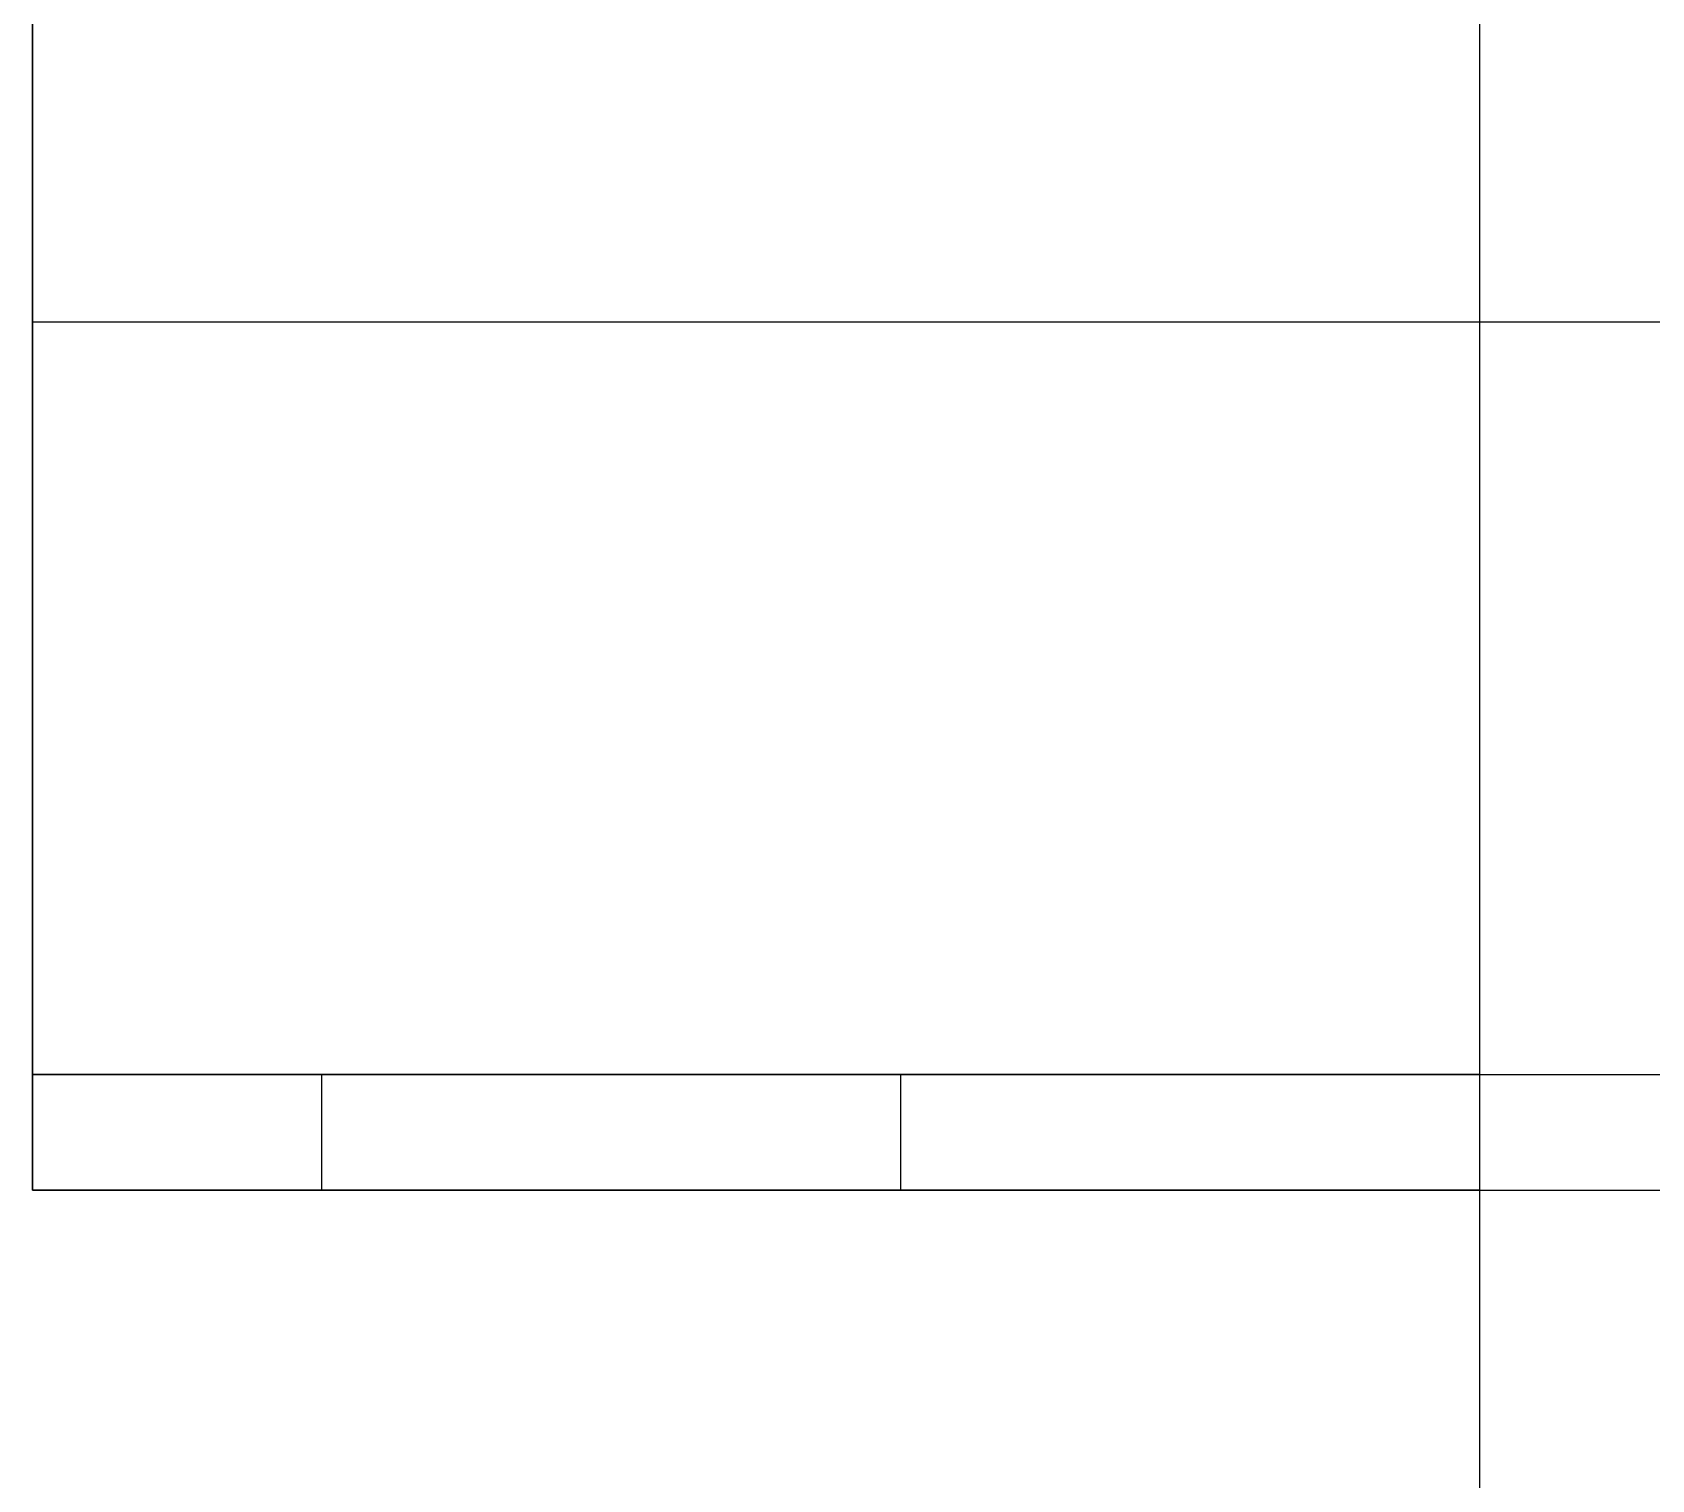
# Model space of a CAD drawing. Header units: millimetres. Extents: x 420 to 781, y -50 to 250.
# Drawn here: x 420 to 447.97, y 200 to 225 of the extents above; entities that cross this region are included whole.
import ezdxf

# ---------------------------------------------------------------- set-up
doc = ezdxf.new("R2010")
doc.units = ezdxf.units.MM
doc.header["$MEASUREMENT"] = 0
doc.layers.add('Default', color=178, linetype='Continuous', true_color=0x000000)

msp = doc.modelspace()

# ---------------------------------------------------------------- linework, layer by layer
at = {"layer": 'Default'}
for p, q in [((445, -50, -25), (445, 250, -25)), ((420, 205, -40), (420, 235, -40)), ((420, 235, -10), (420, 205, -10)), ((420, 233, -12), (420, 207, -12)), ((420, 207, -38), (420, 233, -38)), ((420, 220, -40), (510, 220, -40)), ((420, 220, -10), (510, 220, -10)), ((420, 220, -40), (420, 220, -38)), ((420, 220, -12), (420, 220, -10)), ((420, 220, -12), (510, 220, -12)), ((420, 220, -38), (510, 220, -38)), ((420, 207, -12), (510, 207, -12)), ((420, 207, -38), (510, 207, -38)), ((420, 207, -12), (420, 207, -38)), ((420, 205, -25), (420, 207, -25)), ((420, 207, -25), (425, 207, -25)), ((420.014, 207, -25.52), (420.002, 207, -25.174)), ((420.002, 207, -25.174), (420.002, 207, -24.826)), ((420.002, 207, -24.826), (420.014, 207, -24.48)), ((420.038, 207, -25.867), (420.014, 207, -25.52)), ((420.014, 207, -24.48), (420.038, 207, -24.133)), ((420.074, 207, -26.212), (420.038, 207, -25.867)), ((420.038, 207, -24.133), (420.074, 207, -23.788)), ((420.122, 207, -26.556), (420.074, 207, -26.212)), ((420.074, 207, -23.788), (420.122, 207, -23.444)), ((420.182, 207, -26.898), (420.122, 207, -26.556)), ((420.122, 207, -23.444), (420.182, 207, -23.102)), ((420.253, 207, -27.237), (420.182, 207, -26.898)), ((420.182, 207, -23.102), (420.253, 207, -22.763)), ((420.337, 207, -27.574), (420.253, 207, -27.237)), ((420.253, 207, -22.763), (420.337, 207, -22.426)), ((420.432, 207, -27.908), (420.337, 207, -27.574)), ((420.337, 207, -22.426), (420.432, 207, -22.092)), ((420.539, 207, -28.238), (420.432, 207, -27.908)), ((420.432, 207, -22.092), (420.539, 207, -21.762)), ((420.657, 207, -28.565), (420.539, 207, -28.238)), ((420.539, 207, -21.762), (420.657, 207, -21.435)), ((420.786, 207, -28.887), (420.657, 207, -28.565)), ((420.657, 207, -21.435), (420.786, 207, -21.113)), ((420.927, 207, -29.204), (420.786, 207, -28.887)), ((420.786, 207, -21.113), (420.927, 207, -20.796)), ((421.078, 207, -29.517), (420.927, 207, -29.204)), ((420.927, 207, -20.796), (421.078, 207, -20.483)), ((421.24, 207, -29.824), (421.078, 207, -29.517)), ((421.078, 207, -20.483), (421.24, 207, -20.176)), ((421.413, 207, -30.125), (421.24, 207, -29.824)), ((421.24, 207, -20.176), (421.413, 207, -19.875)), ((421.596, 207, -30.42), (421.413, 207, -30.125)), ((421.413, 207, -19.875), (421.596, 207, -19.58)), ((421.789, 207, -30.708), (421.596, 207, -30.42)), ((421.596, 207, -19.58), (421.789, 207, -19.292)), ((421.992, 207, -30.99), (421.789, 207, -30.708)), ((421.789, 207, -19.292), (421.992, 207, -19.01)), ((422.205, 207, -31.264), (421.992, 207, -30.99)), ((421.992, 207, -19.01), (422.205, 207, -18.736)), ((422.427, 207, -31.531), (422.205, 207, -31.264)), ((422.205, 207, -18.736), (422.427, 207, -18.469)), ((422.658, 207, -31.79), (422.427, 207, -31.531)), ((422.427, 207, -18.469), (422.658, 207, -18.21)), ((422.898, 207, -32.04), (422.658, 207, -31.79)), ((422.658, 207, -18.21), (422.898, 207, -17.96)), ((423.147, 207, -32.283), (422.898, 207, -32.04)), ((422.898, 207, -17.96), (423.147, 207, -17.717)), ((423.404, 207, -32.516), (423.147, 207, -32.283)), ((423.147, 207, -17.717), (423.404, 207, -17.484)), ((423.669, 207, -32.74), (423.404, 207, -32.516)), ((423.404, 207, -17.484), (423.669, 207, -17.26)), ((423.941, 207, -32.955), (423.669, 207, -32.74)), ((423.669, 207, -17.26), (423.941, 207, -17.045)), ((424.221, 207, -33.161), (423.941, 207, -32.955)), ((423.941, 207, -17.045), (424.221, 207, -16.839)), ((424.508, 207, -33.357), (424.221, 207, -33.161)), ((424.221, 207, -16.839), (424.508, 207, -16.643)), ((424.801, 207, -33.542), (424.508, 207, -33.357)), ((424.508, 207, -16.643), (424.801, 207, -16.458)), ((425.101, 207, -33.718), (424.801, 207, -33.542)), ((424.801, 207, -16.458), (425.101, 207, -16.282)), ((425, 205, -25), (425, 207, -25)), ((425.014, 207, -25.52), (425.002, 207, -25.174)), ((425.002, 207, -25.174), (425.002, 207, -24.826)), ((425.002, 207, -24.826), (425.014, 207, -24.48)), ((425.038, 207, -25.867), (425.014, 207, -25.52)), ((425.014, 207, -24.48), (425.038, 207, -24.133)), ((425.074, 207, -26.212), (425.038, 207, -25.867)), ((425.038, 207, -24.133), (425.074, 207, -23.788)), ((425.122, 207, -26.556), (425.074, 207, -26.212)), ((425.074, 207, -23.788), (425.122, 207, -23.444)), ((425.406, 207, -33.882), (425.101, 207, -33.718)), ((425.101, 207, -16.282), (425.406, 207, -16.118)), ((425.182, 207, -26.898), (425.122, 207, -26.556)), ((425.122, 207, -23.444), (425.182, 207, -23.102)), ((425.253, 207, -27.237), (425.182, 207, -26.898)), ((425.182, 207, -23.102), (425.253, 207, -22.763)), ((425.337, 207, -27.574), (425.253, 207, -27.237)), ((425.253, 207, -22.763), (425.337, 207, -22.426)), ((425.432, 207, -27.908), (425.337, 207, -27.574)), ((425.337, 207, -22.426), (425.432, 207, -22.092)), ((425.717, 207, -34.036), (425.406, 207, -33.882)), ((425.406, 207, -16.118), (425.717, 207, -15.964)), ((425.539, 207, -28.238), (425.432, 207, -27.908)), ((425.432, 207, -22.092), (425.539, 207, -21.762)), ((425.657, 207, -28.565), (425.539, 207, -28.238)), ((425.539, 207, -21.762), (425.657, 207, -21.435)), ((425.786, 207, -28.887), (425.657, 207, -28.565)), ((425.657, 207, -21.435), (425.786, 207, -21.113)), ((426.033, 207, -34.18), (425.717, 207, -34.036)), ((425.717, 207, -15.964), (426.033, 207, -15.82)), ((425.927, 207, -29.204), (425.786, 207, -28.887)), ((425.786, 207, -21.113), (425.927, 207, -20.796)), ((426.078, 207, -29.517), (425.927, 207, -29.204)), ((425.927, 207, -20.796), (426.078, 207, -20.483)), ((426.354, 207, -34.312), (426.033, 207, -34.18)), ((426.033, 207, -15.82), (426.354, 207, -15.688)), ((426.24, 207, -29.824), (426.078, 207, -29.517)), ((426.078, 207, -20.483), (426.24, 207, -20.176)), ((426.413, 207, -30.125), (426.24, 207, -29.824)), ((426.24, 207, -20.176), (426.413, 207, -19.875)), ((426.68, 207, -34.433), (426.354, 207, -34.312)), ((426.354, 207, -15.688), (426.68, 207, -15.567)), ((426.596, 207, -30.42), (426.413, 207, -30.125)), ((426.413, 207, -19.875), (426.596, 207, -19.58)), ((426.789, 207, -30.708), (426.596, 207, -30.42)), ((426.596, 207, -19.58), (426.789, 207, -19.292)), ((427.009, 207, -34.542), (426.68, 207, -34.433)), ((426.68, 207, -15.567), (427.009, 207, -15.458)), ((426.992, 207, -30.99), (426.789, 207, -30.708)), ((426.789, 207, -19.292), (426.992, 207, -19.01)), ((427.205, 207, -31.264), (426.992, 207, -30.99)), ((426.992, 207, -19.01), (427.205, 207, -18.736)), ((427.342, 207, -34.64), (427.009, 207, -34.542)), ((427.009, 207, -15.458), (427.342, 207, -15.36)), ((427.427, 207, -31.531), (427.205, 207, -31.264)), ((427.205, 207, -18.736), (427.427, 207, -18.469)), ((427.678, 207, -34.727), (427.342, 207, -34.64)), ((427.342, 207, -15.36), (427.678, 207, -15.273)), ((427.658, 207, -31.79), (427.427, 207, -31.531)), ((427.427, 207, -18.469), (427.658, 207, -18.21)), ((427.898, 207, -32.04), (427.658, 207, -31.79)), ((427.658, 207, -18.21), (427.898, 207, -17.96)), ((428.017, 207, -34.801), (427.678, 207, -34.727)), ((427.678, 207, -15.273), (428.017, 207, -15.199)), ((428.147, 207, -32.283), (427.898, 207, -32.04)), ((427.898, 207, -17.96), (428.147, 207, -17.717)), ((428.359, 207, -34.864), (428.017, 207, -34.801)), ((428.017, 207, -15.199), (428.359, 207, -15.136)), ((428.404, 207, -32.516), (428.147, 207, -32.283)), ((428.147, 207, -17.717), (428.404, 207, -17.484)), ((428.702, 207, -34.915), (428.359, 207, -34.864)), ((428.359, 207, -15.136), (428.702, 207, -15.085)), ((428.669, 207, -32.74), (428.404, 207, -32.516)), ((428.404, 207, -17.484), (428.669, 207, -17.26)), ((428.941, 207, -32.955), (428.669, 207, -32.74)), ((428.669, 207, -17.26), (428.941, 207, -17.045)), ((429.047, 207, -34.954), (428.702, 207, -34.915)), ((428.702, 207, -15.085), (429.047, 207, -15.046)), ((429.221, 207, -33.161), (428.941, 207, -32.955)), ((428.941, 207, -17.045), (429.221, 207, -16.839)), ((429.393, 207, -34.982), (429.047, 207, -34.954)), ((429.047, 207, -15.046), (429.393, 207, -15.018)), ((429.508, 207, -33.357), (429.221, 207, -33.161)), ((429.221, 207, -16.839), (429.508, 207, -16.643)), ((429.74, 207, -34.997), (429.393, 207, -34.982)), ((429.393, 207, -15.018), (429.74, 207, -15.003)), ((429.801, 207, -33.542), (429.508, 207, -33.357)), ((429.508, 207, -16.643), (429.801, 207, -16.458)), ((430.087, 207, -35), (429.74, 207, -34.997)), ((429.74, 207, -15.003), (430.087, 207, -15)), ((430.101, 207, -33.718), (429.801, 207, -33.542)), ((429.801, 207, -16.458), (430.101, 207, -16.282)), ((430.434, 207, -34.991), (430.087, 207, -35)), ((430.087, 207, -15), (430.434, 207, -15.009)), ((430.406, 207, -33.882), (430.101, 207, -33.718)), ((430.101, 207, -16.282), (430.406, 207, -16.118)), ((430.717, 207, -34.036), (430.406, 207, -33.882)), ((430.406, 207, -16.118), (430.717, 207, -15.964)), ((430.78, 207, -34.97), (430.434, 207, -34.991)), ((430.434, 207, -15.009), (430.78, 207, -15.03)), ((431.033, 207, -34.18), (430.717, 207, -34.036)), ((430.717, 207, -15.964), (431.033, 207, -15.82)), ((431.126, 207, -34.936), (430.78, 207, -34.97)), ((430.78, 207, -15.03), (431.126, 207, -15.064)), ((431.354, 207, -34.312), (431.033, 207, -34.18)), ((431.033, 207, -15.82), (431.354, 207, -15.688)), ((431.47, 207, -34.891), (431.126, 207, -34.936)), ((431.126, 207, -15.064), (431.47, 207, -15.109)), ((431.68, 207, -34.433), (431.354, 207, -34.312)), ((431.354, 207, -15.688), (431.68, 207, -15.567)), ((431.812, 207, -34.834), (431.47, 207, -34.891)), ((431.47, 207, -15.109), (431.812, 207, -15.166)), ((432.009, 207, -34.542), (431.68, 207, -34.433)), ((431.68, 207, -15.567), (432.009, 207, -15.458)), ((432.153, 207, -34.766), (431.812, 207, -34.834)), ((431.812, 207, -15.166), (432.153, 207, -15.234)), ((432.342, 207, -34.64), (432.009, 207, -34.542)), ((432.009, 207, -15.458), (432.342, 207, -15.36)), ((432.49, 207, -34.685), (432.153, 207, -34.766)), ((432.153, 207, -15.234), (432.49, 207, -15.315)), ((432.678, 207, -34.727), (432.342, 207, -34.64)), ((432.342, 207, -15.36), (432.678, 207, -15.273)), ((432.825, 207, -34.593), (432.49, 207, -34.685)), ((432.49, 207, -15.315), (432.825, 207, -15.407)), ((433.017, 207, -34.801), (432.678, 207, -34.727)), ((432.678, 207, -15.273), (433.017, 207, -15.199)), ((433.156, 207, -34.489), (432.825, 207, -34.593)), ((432.825, 207, -15.407), (433.156, 207, -15.511)), ((433.359, 207, -34.864), (433.017, 207, -34.801)), ((433.017, 207, -15.199), (433.359, 207, -15.136)), ((433.484, 207, -34.374), (433.156, 207, -34.489)), ((433.156, 207, -15.511), (433.484, 207, -15.626)), ((433.702, 207, -34.915), (433.359, 207, -34.864)), ((433.359, 207, -15.136), (433.702, 207, -15.085)), ((433.807, 207, -34.247), (433.484, 207, -34.374)), ((433.484, 207, -15.626), (433.807, 207, -15.753)), ((434.047, 207, -34.954), (433.702, 207, -34.915)), ((433.702, 207, -15.085), (434.047, 207, -15.046)), ((434.125, 207, -34.109), (433.807, 207, -34.247)), ((433.807, 207, -15.753), (434.125, 207, -15.891)), ((434.393, 207, -34.982), (434.047, 207, -34.954)), ((434.047, 207, -15.046), (434.393, 207, -15.018)), ((434.439, 207, -33.961), (434.125, 207, -34.109)), ((434.125, 207, -15.891), (434.439, 207, -16.039)), ((434.74, 207, -34.997), (434.393, 207, -34.982)), ((434.393, 207, -15.018), (434.74, 207, -15.003)), ((434.747, 207, -33.801), (434.439, 207, -33.961)), ((434.439, 207, -16.039), (434.747, 207, -16.199)), ((435.087, 207, -35), (434.74, 207, -34.997)), ((434.74, 207, -15.003), (435.087, 207, -15)), ((435.05, 207, -33.631), (434.747, 207, -33.801)), ((434.747, 207, -16.199), (435.05, 207, -16.369)), ((435, 205, -35), (435, 207, -35)), ((435, 205, -15), (435, 207, -15)), ((435.347, 207, -33.451), (435.05, 207, -33.631)), ((435.05, 207, -16.369), (435.347, 207, -16.549)), ((435.434, 207, -34.991), (435.087, 207, -35)), ((435.087, 207, -15), (435.434, 207, -15.009)), ((435.637, 207, -33.26), (435.347, 207, -33.451)), ((435.347, 207, -16.549), (435.637, 207, -16.74)), ((435.78, 207, -34.97), (435.434, 207, -34.991)), ((435.434, 207, -15.009), (435.78, 207, -15.03)), ((435.92, 207, -33.059), (435.637, 207, -33.26)), ((435.637, 207, -16.74), (435.92, 207, -16.941)), ((436.126, 207, -34.936), (435.78, 207, -34.97)), ((435.78, 207, -15.03), (436.126, 207, -15.064)), ((436.196, 207, -32.849), (435.92, 207, -33.059)), ((435.92, 207, -16.941), (436.196, 207, -17.151)), ((436.47, 207, -34.891), (436.126, 207, -34.936)), ((436.126, 207, -15.064), (436.47, 207, -15.109)), ((436.465, 207, -32.629), (436.196, 207, -32.849)), ((436.196, 207, -17.151), (436.465, 207, -17.371)), ((436.726, 207, -32.4), (436.465, 207, -32.629)), ((436.465, 207, -17.371), (436.726, 207, -17.6)), ((436.812, 207, -34.834), (436.47, 207, -34.891)), ((436.47, 207, -15.109), (436.812, 207, -15.166)), ((436.978, 207, -32.163), (436.726, 207, -32.4)), ((436.726, 207, -17.6), (436.978, 207, -17.837)), ((437.153, 207, -34.766), (436.812, 207, -34.834)), ((436.812, 207, -15.166), (437.153, 207, -15.234)), ((437.223, 207, -31.916), (436.978, 207, -32.163)), ((436.978, 207, -17.837), (437.223, 207, -18.084)), ((437.49, 207, -34.685), (437.153, 207, -34.766)), ((437.153, 207, -15.234), (437.49, 207, -15.315)), ((437.458, 207, -31.661), (437.223, 207, -31.916)), ((437.223, 207, -18.084), (437.458, 207, -18.339)), ((437.685, 207, -31.398), (437.458, 207, -31.661)), ((437.458, 207, -18.339), (437.685, 207, -18.602)), ((437.825, 207, -34.593), (437.49, 207, -34.685)), ((437.49, 207, -15.315), (437.825, 207, -15.407)), ((437.903, 207, -31.128), (437.685, 207, -31.398)), ((437.685, 207, -18.602), (437.903, 207, -18.872)), ((438.156, 207, -34.489), (437.825, 207, -34.593)), ((437.825, 207, -15.407), (438.156, 207, -15.511)), ((438.111, 207, -30.85), (437.903, 207, -31.128)), ((437.903, 207, -18.872), (438.111, 207, -19.15)), ((438.309, 207, -30.565), (438.111, 207, -30.85)), ((438.111, 207, -19.15), (438.309, 207, -19.435)), ((438.484, 207, -34.374), (438.156, 207, -34.489)), ((438.156, 207, -15.511), (438.484, 207, -15.626)), ((438.497, 207, -30.273), (438.309, 207, -30.565)), ((438.309, 207, -19.435), (438.497, 207, -19.727)), ((438.807, 207, -34.247), (438.484, 207, -34.374)), ((438.484, 207, -15.626), (438.807, 207, -15.753)), ((438.675, 207, -29.975), (438.497, 207, -30.273)), ((438.497, 207, -19.727), (438.675, 207, -20.025)), ((438.842, 207, -29.671), (438.675, 207, -29.975)), ((438.675, 207, -20.025), (438.842, 207, -20.329)), ((439.125, 207, -34.109), (438.807, 207, -34.247)), ((438.807, 207, -15.753), (439.125, 207, -15.891)), ((438.999, 207, -29.361), (438.842, 207, -29.671)), ((438.842, 207, -20.329), (438.999, 207, -20.639)), ((439.145, 207, -29.046), (438.999, 207, -29.361)), ((438.999, 207, -20.639), (439.145, 207, -20.954)), ((439.439, 207, -33.961), (439.125, 207, -34.109)), ((439.125, 207, -15.891), (439.439, 207, -16.039)), ((439.28, 207, -28.726), (439.145, 207, -29.046)), ((439.145, 207, -20.954), (439.28, 207, -21.274)), ((439.404, 207, -28.402), (439.28, 207, -28.726)), ((439.28, 207, -21.274), (439.404, 207, -21.598)), ((439.516, 207, -28.074), (439.404, 207, -28.402)), ((439.404, 207, -21.598), (439.516, 207, -21.926)), ((439.747, 207, -33.801), (439.439, 207, -33.961)), ((439.439, 207, -16.039), (439.747, 207, -16.199)), ((439.617, 207, -27.742), (439.516, 207, -28.074)), ((439.516, 207, -21.926), (439.617, 207, -22.258)), ((439.706, 207, -27.406), (439.617, 207, -27.742)), ((439.617, 207, -22.258), (439.706, 207, -22.594)), ((439.784, 207, -27.068), (439.706, 207, -27.406)), ((439.706, 207, -22.594), (439.784, 207, -22.932)), ((440.05, 207, -33.631), (439.747, 207, -33.801)), ((439.747, 207, -16.199), (440.05, 207, -16.369)), ((439.85, 207, -26.727), (439.784, 207, -27.068)), ((439.784, 207, -22.932), (439.85, 207, -23.273)), ((439.904, 207, -26.384), (439.85, 207, -26.727)), ((439.85, 207, -23.273), (439.904, 207, -23.616)), ((439.946, 207, -26.04), (439.904, 207, -26.384)), ((439.904, 207, -23.616), (439.946, 207, -23.96)), ((439.976, 207, -25.694), (439.946, 207, -26.04)), ((439.946, 207, -23.96), (439.976, 207, -24.306)), ((439.994, 207, -25.347), (439.976, 207, -25.694)), ((439.976, 207, -24.306), (439.994, 207, -24.653)), ((440, 207, -25), (439.994, 207, -25.347)), ((439.994, 207, -24.653), (440, 207, -25)), ((440.347, 207, -33.451), (440.05, 207, -33.631)), ((440.05, 207, -16.369), (440.347, 207, -16.549)), ((440.637, 207, -33.26), (440.347, 207, -33.451)), ((440.347, 207, -16.549), (440.637, 207, -16.74)), ((440.92, 207, -33.059), (440.637, 207, -33.26)), ((440.637, 207, -16.74), (440.92, 207, -16.941)), ((441.196, 207, -32.849), (440.92, 207, -33.059)), ((440.92, 207, -16.941), (441.196, 207, -17.151)), ((441.465, 207, -32.629), (441.196, 207, -32.849)), ((441.196, 207, -17.151), (441.465, 207, -17.371)), ((441.726, 207, -32.4), (441.465, 207, -32.629)), ((441.465, 207, -17.371), (441.726, 207, -17.6)), ((441.978, 207, -32.163), (441.726, 207, -32.4)), ((441.726, 207, -17.6), (441.978, 207, -17.837)), ((442.223, 207, -31.916), (441.978, 207, -32.163)), ((441.978, 207, -17.837), (442.223, 207, -18.084)), ((442.458, 207, -31.661), (442.223, 207, -31.916)), ((442.223, 207, -18.084), (442.458, 207, -18.339)), ((442.685, 207, -31.398), (442.458, 207, -31.661)), ((442.458, 207, -18.339), (442.685, 207, -18.602)), ((442.903, 207, -31.128), (442.685, 207, -31.398)), ((442.685, 207, -18.602), (442.903, 207, -18.872)), ((443.111, 207, -30.85), (442.903, 207, -31.128)), ((442.903, 207, -18.872), (443.111, 207, -19.15)), ((443.309, 207, -30.565), (443.111, 207, -30.85)), ((443.111, 207, -19.15), (443.309, 207, -19.435)), ((443.497, 207, -30.273), (443.309, 207, -30.565)), ((443.309, 207, -19.435), (443.497, 207, -19.727)), ((443.675, 207, -29.975), (443.497, 207, -30.273)), ((443.497, 207, -19.727), (443.675, 207, -20.025)), ((443.842, 207, -29.671), (443.675, 207, -29.975)), ((443.675, 207, -20.025), (443.842, 207, -20.329)), ((443.999, 207, -29.361), (443.842, 207, -29.671)), ((443.842, 207, -20.329), (443.999, 207, -20.639)), ((444.145, 207, -29.046), (443.999, 207, -29.361)), ((443.999, 207, -20.639), (444.145, 207, -20.954)), ((444.28, 207, -28.726), (444.145, 207, -29.046)), ((444.145, 207, -20.954), (444.28, 207, -21.274)), ((444.404, 207, -28.402), (444.28, 207, -28.726)), ((444.28, 207, -21.274), (444.404, 207, -21.598)), ((444.516, 207, -28.074), (444.404, 207, -28.402)), ((444.404, 207, -21.598), (444.516, 207, -21.926)), ((444.617, 207, -27.742), (444.516, 207, -28.074)), ((444.516, 207, -21.926), (444.617, 207, -22.258)), ((444.706, 207, -27.406), (444.617, 207, -27.742)), ((444.617, 207, -22.258), (444.706, 207, -22.594)), ((444.784, 207, -27.068), (444.706, 207, -27.406)), ((444.706, 207, -22.594), (444.784, 207, -22.932)), ((444.85, 207, -26.727), (444.784, 207, -27.068)), ((444.784, 207, -22.932), (444.85, 207, -23.273)), ((444.904, 207, -26.384), (444.85, 207, -26.727)), ((444.85, 207, -23.273), (444.904, 207, -23.616)), ((444.946, 207, -26.04), (444.904, 207, -26.384)), ((444.904, 207, -23.616), (444.946, 207, -23.96)), ((444.976, 207, -25.694), (444.946, 207, -26.04)), ((444.946, 207, -23.96), (444.976, 207, -24.306)), ((444.994, 207, -25.347), (444.976, 207, -25.694)), ((444.976, 207, -24.306), (444.994, 207, -24.653)), ((445, 207, -25), (444.994, 207, -25.347)), ((444.994, 207, -24.653), (445, 207, -25)), ((445, 205, -25), (445, 207, -25)), ((445, 207, -25), (510, 207, -25)), ((420, 205, -40), (510, 205, -40)), ((420, 205, -10), (510, 205, -10)), ((420, 205, -10), (420, 205, -40)), ((420, 205, -25), (425, 205, -25)), ((420.014, 205, -25.52), (420.002, 205, -25.174)), ((420.002, 205, -25.174), (420.002, 205, -24.826)), ((420.002, 205, -24.826), (420.014, 205, -24.48)), ((420.038, 205, -25.867), (420.014, 205, -25.52)), ((420.014, 205, -24.48), (420.038, 205, -24.133)), ((420.074, 205, -26.212), (420.038, 205, -25.867)), ((420.038, 205, -24.133), (420.074, 205, -23.788)), ((420.122, 205, -26.556), (420.074, 205, -26.212)), ((420.074, 205, -23.788), (420.122, 205, -23.444)), ((420.182, 205, -26.898), (420.122, 205, -26.556)), ((420.122, 205, -23.444), (420.182, 205, -23.102)), ((420.253, 205, -27.237), (420.182, 205, -26.898)), ((420.182, 205, -23.102), (420.253, 205, -22.763)), ((420.337, 205, -27.574), (420.253, 205, -27.237)), ((420.253, 205, -22.763), (420.337, 205, -22.426)), ((420.432, 205, -27.908), (420.337, 205, -27.574)), ((420.337, 205, -22.426), (420.432, 205, -22.092)), ((420.539, 205, -28.238), (420.432, 205, -27.908)), ((420.432, 205, -22.092), (420.539, 205, -21.762)), ((420.657, 205, -28.565), (420.539, 205, -28.238)), ((420.539, 205, -21.762), (420.657, 205, -21.435)), ((420.786, 205, -28.887), (420.657, 205, -28.565)), ((420.657, 205, -21.435), (420.786, 205, -21.113)), ((420.927, 205, -29.204), (420.786, 205, -28.887)), ((420.786, 205, -21.113), (420.927, 205, -20.796)), ((421.078, 205, -29.517), (420.927, 205, -29.204)), ((420.927, 205, -20.796), (421.078, 205, -20.483)), ((421.24, 205, -29.824), (421.078, 205, -29.517)), ((421.078, 205, -20.483), (421.24, 205, -20.176)), ((421.413, 205, -30.125), (421.24, 205, -29.824)), ((421.24, 205, -20.176), (421.413, 205, -19.875)), ((421.596, 205, -30.42), (421.413, 205, -30.125)), ((421.413, 205, -19.875), (421.596, 205, -19.58)), ((421.789, 205, -30.708), (421.596, 205, -30.42)), ((421.596, 205, -19.58), (421.789, 205, -19.292)), ((421.992, 205, -30.99), (421.789, 205, -30.708)), ((421.789, 205, -19.292), (421.992, 205, -19.01)), ((422.205, 205, -31.264), (421.992, 205, -30.99)), ((421.992, 205, -19.01), (422.205, 205, -18.736)), ((422.427, 205, -31.531), (422.205, 205, -31.264)), ((422.205, 205, -18.736), (422.427, 205, -18.469)), ((422.658, 205, -31.79), (422.427, 205, -31.531)), ((422.427, 205, -18.469), (422.658, 205, -18.21)), ((422.898, 205, -32.04), (422.658, 205, -31.79)), ((422.658, 205, -18.21), (422.898, 205, -17.96)), ((423.147, 205, -32.283), (422.898, 205, -32.04)), ((422.898, 205, -17.96), (423.147, 205, -17.717)), ((423.404, 205, -32.516), (423.147, 205, -32.283)), ((423.147, 205, -17.717), (423.404, 205, -17.484)), ((423.669, 205, -32.74), (423.404, 205, -32.516)), ((423.404, 205, -17.484), (423.669, 205, -17.26)), ((423.941, 205, -32.955), (423.669, 205, -32.74)), ((423.669, 205, -17.26), (423.941, 205, -17.045)), ((424.221, 205, -33.161), (423.941, 205, -32.955)), ((423.941, 205, -17.045), (424.221, 205, -16.839)), ((424.508, 205, -33.357), (424.221, 205, -33.161)), ((424.221, 205, -16.839), (424.508, 205, -16.643)), ((424.801, 205, -33.542), (424.508, 205, -33.357)), ((424.508, 205, -16.643), (424.801, 205, -16.458)), ((425.101, 205, -33.718), (424.801, 205, -33.542)), ((424.801, 205, -16.458), (425.101, 205, -16.282)), ((425.014, 205, -25.52), (425.002, 205, -25.174)), ((425.002, 205, -25.174), (425.002, 205, -24.826)), ((425.002, 205, -24.826), (425.014, 205, -24.48)), ((425.038, 205, -25.867), (425.014, 205, -25.52)), ((425.014, 205, -24.48), (425.038, 205, -24.133)), ((425.074, 205, -26.212), (425.038, 205, -25.867)), ((425.038, 205, -24.133), (425.074, 205, -23.788)), ((425.122, 205, -26.556), (425.074, 205, -26.212)), ((425.074, 205, -23.788), (425.122, 205, -23.444)), ((425.406, 205, -33.882), (425.101, 205, -33.718)), ((425.101, 205, -16.282), (425.406, 205, -16.118)), ((425.182, 205, -26.898), (425.122, 205, -26.556)), ((425.122, 205, -23.444), (425.182, 205, -23.102)), ((425.253, 205, -27.237), (425.182, 205, -26.898)), ((425.182, 205, -23.102), (425.253, 205, -22.763)), ((425.337, 205, -27.574), (425.253, 205, -27.237)), ((425.253, 205, -22.763), (425.337, 205, -22.426)), ((425.432, 205, -27.908), (425.337, 205, -27.574)), ((425.337, 205, -22.426), (425.432, 205, -22.092)), ((425.717, 205, -34.036), (425.406, 205, -33.882)), ((425.406, 205, -16.118), (425.717, 205, -15.964)), ((425.539, 205, -28.238), (425.432, 205, -27.908)), ((425.432, 205, -22.092), (425.539, 205, -21.762)), ((425.657, 205, -28.565), (425.539, 205, -28.238)), ((425.539, 205, -21.762), (425.657, 205, -21.435)), ((425.786, 205, -28.887), (425.657, 205, -28.565)), ((425.657, 205, -21.435), (425.786, 205, -21.113)), ((426.033, 205, -34.18), (425.717, 205, -34.036)), ((425.717, 205, -15.964), (426.033, 205, -15.82)), ((425.927, 205, -29.204), (425.786, 205, -28.887)), ((425.786, 205, -21.113), (425.927, 205, -20.796)), ((426.078, 205, -29.517), (425.927, 205, -29.204)), ((425.927, 205, -20.796), (426.078, 205, -20.483)), ((426.354, 205, -34.312), (426.033, 205, -34.18)), ((426.033, 205, -15.82), (426.354, 205, -15.688)), ((426.24, 205, -29.824), (426.078, 205, -29.517)), ((426.078, 205, -20.483), (426.24, 205, -20.176)), ((426.413, 205, -30.125), (426.24, 205, -29.824)), ((426.24, 205, -20.176), (426.413, 205, -19.875)), ((426.68, 205, -34.433), (426.354, 205, -34.312)), ((426.354, 205, -15.688), (426.68, 205, -15.567)), ((426.596, 205, -30.42), (426.413, 205, -30.125)), ((426.413, 205, -19.875), (426.596, 205, -19.58)), ((426.789, 205, -30.708), (426.596, 205, -30.42)), ((426.596, 205, -19.58), (426.789, 205, -19.292)), ((427.009, 205, -34.542), (426.68, 205, -34.433)), ((426.68, 205, -15.567), (427.009, 205, -15.458)), ((426.992, 205, -30.99), (426.789, 205, -30.708)), ((426.789, 205, -19.292), (426.992, 205, -19.01)), ((427.205, 205, -31.264), (426.992, 205, -30.99)), ((426.992, 205, -19.01), (427.205, 205, -18.736)), ((427.342, 205, -34.64), (427.009, 205, -34.542)), ((427.009, 205, -15.458), (427.342, 205, -15.36)), ((427.427, 205, -31.531), (427.205, 205, -31.264)), ((427.205, 205, -18.736), (427.427, 205, -18.469)), ((427.678, 205, -34.727), (427.342, 205, -34.64)), ((427.342, 205, -15.36), (427.678, 205, -15.273)), ((427.658, 205, -31.79), (427.427, 205, -31.531)), ((427.427, 205, -18.469), (427.658, 205, -18.21)), ((427.898, 205, -32.04), (427.658, 205, -31.79)), ((427.658, 205, -18.21), (427.898, 205, -17.96)), ((428.017, 205, -34.801), (427.678, 205, -34.727)), ((427.678, 205, -15.273), (428.017, 205, -15.199)), ((428.147, 205, -32.283), (427.898, 205, -32.04)), ((427.898, 205, -17.96), (428.147, 205, -17.717)), ((428.359, 205, -34.864), (428.017, 205, -34.801)), ((428.017, 205, -15.199), (428.359, 205, -15.136)), ((428.404, 205, -32.516), (428.147, 205, -32.283)), ((428.147, 205, -17.717), (428.404, 205, -17.484)), ((428.702, 205, -34.915), (428.359, 205, -34.864)), ((428.359, 205, -15.136), (428.702, 205, -15.085)), ((428.669, 205, -32.74), (428.404, 205, -32.516)), ((428.404, 205, -17.484), (428.669, 205, -17.26)), ((428.941, 205, -32.955), (428.669, 205, -32.74)), ((428.669, 205, -17.26), (428.941, 205, -17.045)), ((429.047, 205, -34.954), (428.702, 205, -34.915)), ((428.702, 205, -15.085), (429.047, 205, -15.046)), ((429.221, 205, -33.161), (428.941, 205, -32.955)), ((428.941, 205, -17.045), (429.221, 205, -16.839)), ((429.393, 205, -34.982), (429.047, 205, -34.954)), ((429.047, 205, -15.046), (429.393, 205, -15.018)), ((429.508, 205, -33.357), (429.221, 205, -33.161)), ((429.221, 205, -16.839), (429.508, 205, -16.643)), ((429.74, 205, -34.997), (429.393, 205, -34.982)), ((429.393, 205, -15.018), (429.74, 205, -15.003)), ((429.801, 205, -33.542), (429.508, 205, -33.357)), ((429.508, 205, -16.643), (429.801, 205, -16.458)), ((430.087, 205, -35), (429.74, 205, -34.997)), ((429.74, 205, -15.003), (430.087, 205, -15)), ((430.101, 205, -33.718), (429.801, 205, -33.542)), ((429.801, 205, -16.458), (430.101, 205, -16.282)), ((430.434, 205, -34.991), (430.087, 205, -35)), ((430.087, 205, -15), (430.434, 205, -15.009)), ((430.406, 205, -33.882), (430.101, 205, -33.718)), ((430.101, 205, -16.282), (430.406, 205, -16.118)), ((430.717, 205, -34.036), (430.406, 205, -33.882)), ((430.406, 205, -16.118), (430.717, 205, -15.964)), ((430.78, 205, -34.97), (430.434, 205, -34.991)), ((430.434, 205, -15.009), (430.78, 205, -15.03)), ((431.033, 205, -34.18), (430.717, 205, -34.036)), ((430.717, 205, -15.964), (431.033, 205, -15.82)), ((431.126, 205, -34.936), (430.78, 205, -34.97)), ((430.78, 205, -15.03), (431.126, 205, -15.064)), ((431.354, 205, -34.312), (431.033, 205, -34.18)), ((431.033, 205, -15.82), (431.354, 205, -15.688)), ((431.47, 205, -34.891), (431.126, 205, -34.936)), ((431.126, 205, -15.064), (431.47, 205, -15.109)), ((431.68, 205, -34.433), (431.354, 205, -34.312)), ((431.354, 205, -15.688), (431.68, 205, -15.567)), ((431.812, 205, -34.834), (431.47, 205, -34.891)), ((431.47, 205, -15.109), (431.812, 205, -15.166)), ((432.009, 205, -34.542), (431.68, 205, -34.433)), ((431.68, 205, -15.567), (432.009, 205, -15.458)), ((432.153, 205, -34.766), (431.812, 205, -34.834)), ((431.812, 205, -15.166), (432.153, 205, -15.234)), ((432.342, 205, -34.64), (432.009, 205, -34.542)), ((432.009, 205, -15.458), (432.342, 205, -15.36)), ((432.49, 205, -34.685), (432.153, 205, -34.766)), ((432.153, 205, -15.234), (432.49, 205, -15.315)), ((432.678, 205, -34.727), (432.342, 205, -34.64)), ((432.342, 205, -15.36), (432.678, 205, -15.273)), ((432.825, 205, -34.593), (432.49, 205, -34.685)), ((432.49, 205, -15.315), (432.825, 205, -15.407)), ((433.017, 205, -34.801), (432.678, 205, -34.727)), ((432.678, 205, -15.273), (433.017, 205, -15.199)), ((433.156, 205, -34.489), (432.825, 205, -34.593)), ((432.825, 205, -15.407), (433.156, 205, -15.511)), ((433.359, 205, -34.864), (433.017, 205, -34.801)), ((433.017, 205, -15.199), (433.359, 205, -15.136)), ((433.484, 205, -34.374), (433.156, 205, -34.489)), ((433.156, 205, -15.511), (433.484, 205, -15.626)), ((433.702, 205, -34.915), (433.359, 205, -34.864)), ((433.359, 205, -15.136), (433.702, 205, -15.085)), ((433.807, 205, -34.247), (433.484, 205, -34.374)), ((433.484, 205, -15.626), (433.807, 205, -15.753)), ((434.047, 205, -34.954), (433.702, 205, -34.915)), ((433.702, 205, -15.085), (434.047, 205, -15.046)), ((434.125, 205, -34.109), (433.807, 205, -34.247)), ((433.807, 205, -15.753), (434.125, 205, -15.891)), ((434.393, 205, -34.982), (434.047, 205, -34.954)), ((434.047, 205, -15.046), (434.393, 205, -15.018)), ((434.439, 205, -33.961), (434.125, 205, -34.109)), ((434.125, 205, -15.891), (434.439, 205, -16.039)), ((434.74, 205, -34.997), (434.393, 205, -34.982)), ((434.393, 205, -15.018), (434.74, 205, -15.003)), ((434.747, 205, -33.801), (434.439, 205, -33.961)), ((434.439, 205, -16.039), (434.747, 205, -16.199)), ((435.087, 205, -35), (434.74, 205, -34.997)), ((434.74, 205, -15.003), (435.087, 205, -15)), ((435.05, 205, -33.631), (434.747, 205, -33.801)), ((434.747, 205, -16.199), (435.05, 205, -16.369)), ((435.347, 205, -33.451), (435.05, 205, -33.631)), ((435.05, 205, -16.369), (435.347, 205, -16.549)), ((435.434, 205, -34.991), (435.087, 205, -35)), ((435.087, 205, -15), (435.434, 205, -15.009)), ((435.637, 205, -33.26), (435.347, 205, -33.451)), ((435.347, 205, -16.549), (435.637, 205, -16.74)), ((435.78, 205, -34.97), (435.434, 205, -34.991)), ((435.434, 205, -15.009), (435.78, 205, -15.03)), ((435.92, 205, -33.059), (435.637, 205, -33.26)), ((435.637, 205, -16.74), (435.92, 205, -16.941)), ((436.126, 205, -34.936), (435.78, 205, -34.97)), ((435.78, 205, -15.03), (436.126, 205, -15.064)), ((436.196, 205, -32.849), (435.92, 205, -33.059)), ((435.92, 205, -16.941), (436.196, 205, -17.151)), ((436.47, 205, -34.891), (436.126, 205, -34.936)), ((436.126, 205, -15.064), (436.47, 205, -15.109)), ((436.465, 205, -32.629), (436.196, 205, -32.849)), ((436.196, 205, -17.151), (436.465, 205, -17.371)), ((436.726, 205, -32.4), (436.465, 205, -32.629)), ((436.465, 205, -17.371), (436.726, 205, -17.6)), ((436.812, 205, -34.834), (436.47, 205, -34.891)), ((436.47, 205, -15.109), (436.812, 205, -15.166)), ((436.978, 205, -32.163), (436.726, 205, -32.4)), ((436.726, 205, -17.6), (436.978, 205, -17.837)), ((437.153, 205, -34.766), (436.812, 205, -34.834)), ((436.812, 205, -15.166), (437.153, 205, -15.234)), ((437.223, 205, -31.916), (436.978, 205, -32.163)), ((436.978, 205, -17.837), (437.223, 205, -18.084)), ((437.49, 205, -34.685), (437.153, 205, -34.766)), ((437.153, 205, -15.234), (437.49, 205, -15.315)), ((437.458, 205, -31.661), (437.223, 205, -31.916)), ((437.223, 205, -18.084), (437.458, 205, -18.339)), ((437.685, 205, -31.398), (437.458, 205, -31.661)), ((437.458, 205, -18.339), (437.685, 205, -18.602)), ((437.825, 205, -34.593), (437.49, 205, -34.685)), ((437.49, 205, -15.315), (437.825, 205, -15.407)), ((437.903, 205, -31.128), (437.685, 205, -31.398)), ((437.685, 205, -18.602), (437.903, 205, -18.872)), ((438.156, 205, -34.489), (437.825, 205, -34.593)), ((437.825, 205, -15.407), (438.156, 205, -15.511)), ((438.111, 205, -30.85), (437.903, 205, -31.128)), ((437.903, 205, -18.872), (438.111, 205, -19.15)), ((438.309, 205, -30.565), (438.111, 205, -30.85)), ((438.111, 205, -19.15), (438.309, 205, -19.435)), ((438.484, 205, -34.374), (438.156, 205, -34.489)), ((438.156, 205, -15.511), (438.484, 205, -15.626)), ((438.497, 205, -30.273), (438.309, 205, -30.565)), ((438.309, 205, -19.435), (438.497, 205, -19.727)), ((438.807, 205, -34.247), (438.484, 205, -34.374)), ((438.484, 205, -15.626), (438.807, 205, -15.753)), ((438.675, 205, -29.975), (438.497, 205, -30.273)), ((438.497, 205, -19.727), (438.675, 205, -20.025)), ((438.842, 205, -29.671), (438.675, 205, -29.975)), ((438.675, 205, -20.025), (438.842, 205, -20.329)), ((439.125, 205, -34.109), (438.807, 205, -34.247)), ((438.807, 205, -15.753), (439.125, 205, -15.891)), ((438.999, 205, -29.361), (438.842, 205, -29.671)), ((438.842, 205, -20.329), (438.999, 205, -20.639)), ((439.145, 205, -29.046), (438.999, 205, -29.361)), ((438.999, 205, -20.639), (439.145, 205, -20.954)), ((439.439, 205, -33.961), (439.125, 205, -34.109)), ((439.125, 205, -15.891), (439.439, 205, -16.039)), ((439.28, 205, -28.726), (439.145, 205, -29.046)), ((439.145, 205, -20.954), (439.28, 205, -21.274)), ((439.404, 205, -28.402), (439.28, 205, -28.726)), ((439.28, 205, -21.274), (439.404, 205, -21.598)), ((439.516, 205, -28.074), (439.404, 205, -28.402)), ((439.404, 205, -21.598), (439.516, 205, -21.926)), ((439.747, 205, -33.801), (439.439, 205, -33.961)), ((439.439, 205, -16.039), (439.747, 205, -16.199)), ((439.617, 205, -27.742), (439.516, 205, -28.074)), ((439.516, 205, -21.926), (439.617, 205, -22.258)), ((439.706, 205, -27.406), (439.617, 205, -27.742)), ((439.617, 205, -22.258), (439.706, 205, -22.594)), ((439.784, 205, -27.068), (439.706, 205, -27.406)), ((439.706, 205, -22.594), (439.784, 205, -22.932)), ((440.05, 205, -33.631), (439.747, 205, -33.801)), ((439.747, 205, -16.199), (440.05, 205, -16.369)), ((439.85, 205, -26.727), (439.784, 205, -27.068)), ((439.784, 205, -22.932), (439.85, 205, -23.273)), ((439.904, 205, -26.384), (439.85, 205, -26.727)), ((439.85, 205, -23.273), (439.904, 205, -23.616)), ((439.946, 205, -26.04), (439.904, 205, -26.384)), ((439.904, 205, -23.616), (439.946, 205, -23.96)), ((439.976, 205, -25.694), (439.946, 205, -26.04)), ((439.946, 205, -23.96), (439.976, 205, -24.306)), ((439.994, 205, -25.347), (439.976, 205, -25.694)), ((439.976, 205, -24.306), (439.994, 205, -24.653)), ((440, 205, -25), (439.994, 205, -25.347)), ((439.994, 205, -24.653), (440, 205, -25)), ((440.347, 205, -33.451), (440.05, 205, -33.631)), ((440.05, 205, -16.369), (440.347, 205, -16.549)), ((440.637, 205, -33.26), (440.347, 205, -33.451)), ((440.347, 205, -16.549), (440.637, 205, -16.74)), ((440.92, 205, -33.059), (440.637, 205, -33.26)), ((440.637, 205, -16.74), (440.92, 205, -16.941)), ((441.196, 205, -32.849), (440.92, 205, -33.059)), ((440.92, 205, -16.941), (441.196, 205, -17.151)), ((441.465, 205, -32.629), (441.196, 205, -32.849)), ((441.196, 205, -17.151), (441.465, 205, -17.371)), ((441.726, 205, -32.4), (441.465, 205, -32.629)), ((441.465, 205, -17.371), (441.726, 205, -17.6)), ((441.978, 205, -32.163), (441.726, 205, -32.4)), ((441.726, 205, -17.6), (441.978, 205, -17.837)), ((442.223, 205, -31.916), (441.978, 205, -32.163)), ((441.978, 205, -17.837), (442.223, 205, -18.084)), ((442.458, 205, -31.661), (442.223, 205, -31.916)), ((442.223, 205, -18.084), (442.458, 205, -18.339)), ((442.685, 205, -31.398), (442.458, 205, -31.661)), ((442.458, 205, -18.339), (442.685, 205, -18.602)), ((442.903, 205, -31.128), (442.685, 205, -31.398)), ((442.685, 205, -18.602), (442.903, 205, -18.872)), ((443.111, 205, -30.85), (442.903, 205, -31.128)), ((442.903, 205, -18.872), (443.111, 205, -19.15)), ((443.309, 205, -30.565), (443.111, 205, -30.85)), ((443.111, 205, -19.15), (443.309, 205, -19.435)), ((443.497, 205, -30.273), (443.309, 205, -30.565)), ((443.309, 205, -19.435), (443.497, 205, -19.727)), ((443.675, 205, -29.975), (443.497, 205, -30.273)), ((443.497, 205, -19.727), (443.675, 205, -20.025)), ((443.842, 205, -29.671), (443.675, 205, -29.975)), ((443.675, 205, -20.025), (443.842, 205, -20.329)), ((443.999, 205, -29.361), (443.842, 205, -29.671)), ((443.842, 205, -20.329), (443.999, 205, -20.639)), ((444.145, 205, -29.046), (443.999, 205, -29.361)), ((443.999, 205, -20.639), (444.145, 205, -20.954)), ((444.28, 205, -28.726), (444.145, 205, -29.046)), ((444.145, 205, -20.954), (444.28, 205, -21.274)), ((444.404, 205, -28.402), (444.28, 205, -28.726)), ((444.28, 205, -21.274), (444.404, 205, -21.598)), ((444.516, 205, -28.074), (444.404, 205, -28.402)), ((444.404, 205, -21.598), (444.516, 205, -21.926)), ((444.617, 205, -27.742), (444.516, 205, -28.074)), ((444.516, 205, -21.926), (444.617, 205, -22.258)), ((444.706, 205, -27.406), (444.617, 205, -27.742)), ((444.617, 205, -22.258), (444.706, 205, -22.594)), ((444.784, 205, -27.068), (444.706, 205, -27.406)), ((444.706, 205, -22.594), (444.784, 205, -22.932)), ((444.85, 205, -26.727), (444.784, 205, -27.068)), ((444.784, 205, -22.932), (444.85, 205, -23.273)), ((444.904, 205, -26.384), (444.85, 205, -26.727)), ((444.85, 205, -23.273), (444.904, 205, -23.616)), ((444.946, 205, -26.04), (444.904, 205, -26.384)), ((444.904, 205, -23.616), (444.946, 205, -23.96)), ((444.976, 205, -25.694), (444.946, 205, -26.04)), ((444.946, 205, -23.96), (444.976, 205, -24.306)), ((444.994, 205, -25.347), (444.976, 205, -25.694)), ((444.976, 205, -24.306), (444.994, 205, -24.653)), ((445, 205, -25), (444.994, 205, -25.347)), ((444.994, 205, -24.653), (445, 205, -25)), ((445, 205, -25), (510, 205, -25)), ((445, 205, 30), (450, 205, 30)), ((445, -5, 30), (445, 205, 30)), ((445, 205, 30), (450, 205, 30)), ((445, 205, -80), (450, 205, -80)), ((445, 205, 30), (445, 205, -80)), ((445, -5, 30), (445, 205, 30)), ((445, -5, -80), (445, 205, -80))]:
    msp.add_line(p, q, dxfattribs=at)

doc.saveas('drawing.dxf')
